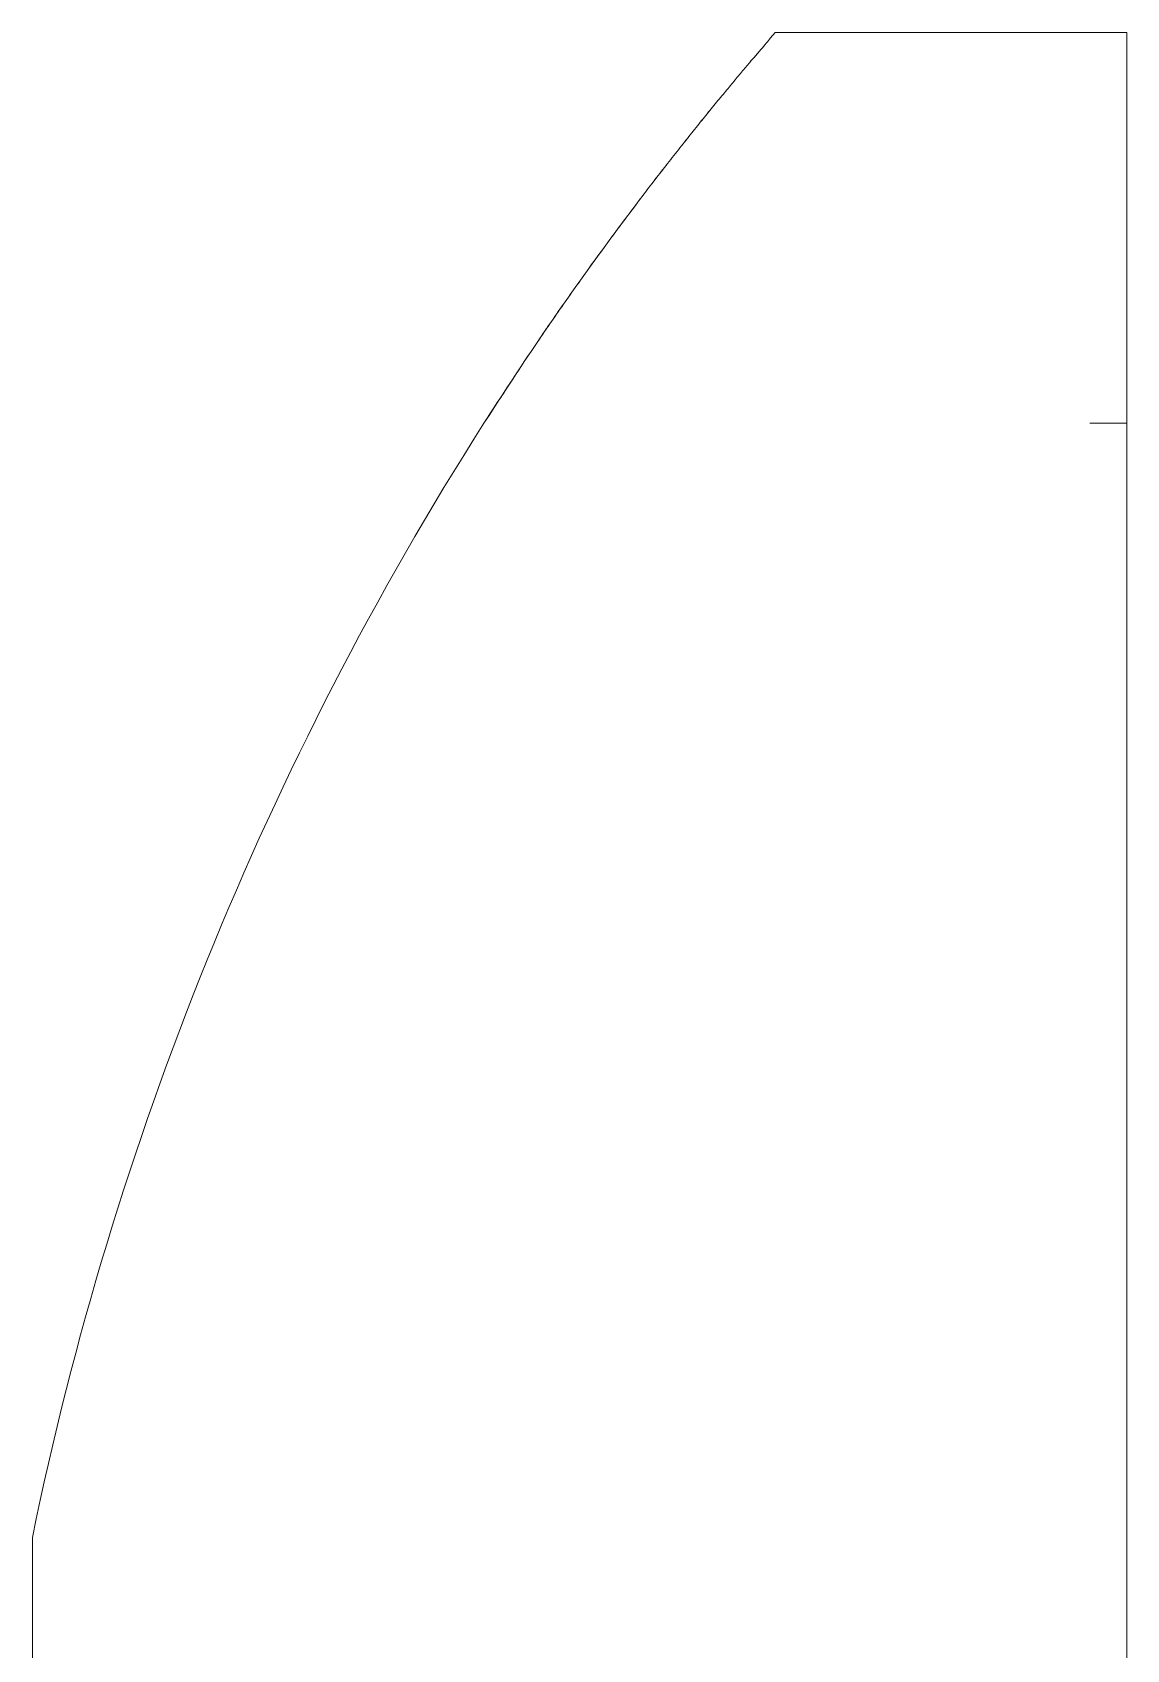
# Model space of a CAD drawing. Header units: millimetres. Extents: x -153298 to 620751, y -313239 to 250031.
# Drawn here: x 85727.6 to 85783.6, y -223278.9 to -223196.2 of the extents above; entities that cross this region are included whole.
import ezdxf

# ---------------------------------------------------------------- set-up
doc = ezdxf.new("R2010")
doc.units = ezdxf.units.MM
doc.layers.add('E-LITE-EQPM', color=2, linetype='Continuous', lineweight=35)

# ---------------------------------------------------------------- blocks, each defined once
blk = doc.blocks.new('ACM_L18 - LED Flood Light Luminaire - ACM_L18 - LED Flood Light Luminaire-11639162-2150-01 ENTRANCE 1 ELEVATION 4')
at = {"layer": 'E-LITE-EQPM', "color": 250, "lineweight": 20}
for p, q in [((18431.021, 104699), (18413.054, 104699)), ((18431.021, 104698.319), (18431.021, 104693.142)), ((18431.021, 104693.142), (18431.021, 104698.319)), ((18431.021, 104692.43), (18431.021, 104689.992)), ((18431.021, 104689.992), (18431.021, 104692.43)), ((18431.021, 104691.99), (18431.021, 104689.967)), ((18431.021, 104689.967), (18431.021, 104691.99)), ((18431.021, 104689.607), (18431.021, 104687.545)), ((18431.021, 104687.545), (18431.021, 104689.607)), ((18431.021, 104689), (18431.021, 104685.068)), ((18431.021, 104685.068), (18431.021, 104689)), ((18431.021, 104689), (18431.021, 104680.148)), ((18431.021, 104680.148), (18431.021, 104689)), ((18431.021, 104689), (18431.021, 104680.148)), ((18431.021, 104680.148), (18431.021, 104689)), ((18431.021, 104689), (18431.021, 104680.148)), ((18431.021, 104680.148), (18431.021, 104689)), ((18431.021, 104689), (18431.021, 104680.148)), ((18431.021, 104680.148), (18431.021, 104689)), ((18431.021, 104689), (18431.021, 104680.148)), ((18431.021, 104680.148), (18431.021, 104689)), ((18431.021, 104689), (18431.021, 104680.148)), ((18431.021, 104680.148), (18431.021, 104689)), ((18431.021, 104689), (18431.021, 104680.148)), ((18431.021, 104680.148), (18431.021, 104689)), ((18431.021, 104689), (18431.021, 104680.148)), ((18431.021, 104680.148), (18431.021, 104689)), ((18431.021, 104689), (18431.021, 104680.148)), ((18431.021, 104680.148), (18431.021, 104689)), ((18431.021, 104689), (18431.021, 104680.148)), ((18431.021, 104680.148), (18431.021, 104689)), ((18431.021, 104689), (18431.021, 104680.148)), ((18431.021, 104680.148), (18431.021, 104689)), ((18431.021, 104689), (18431.021, 104680.148)), ((18431.021, 104680.148), (18431.021, 104689)), ((18431.021, 104689), (18431.021, 104680.148)), ((18431.021, 104680.148), (18431.021, 104689)), ((18431.021, 104689), (18431.021, 104680.148)), ((18431.021, 104680.148), (18431.021, 104689)), ((18431.021, 104689), (18431.021, 104680.148)), ((18431.021, 104680.148), (18431.021, 104689)), ((18431.021, 104689), (18431.021, 104680.148)), ((18431.021, 104680.148), (18431.021, 104689)), ((18431.021, 104689), (18431.021, 104680.148)), ((18431.021, 104680.148), (18431.021, 104689)), ((18431.021, 104689), (18431.021, 104680.148)), ((18431.021, 104680.148), (18431.021, 104689)), ((18431.021, 104689), (18431.021, 104680.148)), ((18431.021, 104680.148), (18431.021, 104689)), ((18431.021, 104689), (18431.021, 104680.148)), ((18431.021, 104680.148), (18431.021, 104689)), ((18431.021, 104689), (18431.021, 104680.148)), ((18431.021, 104680.148), (18431.021, 104689)), ((18431.021, 104689), (18431.021, 104680.148)), ((18431.021, 104680.148), (18431.021, 104689)), ((18431.021, 104689), (18431.021, 104680.148)), ((18431.021, 104680.148), (18431.021, 104689)), ((18431.021, 104689), (18431.021, 104680.148)), ((18431.021, 104680.148), (18431.021, 104689)), ((18431.021, 104689), (18431.021, 104680.148)), ((18431.021, 104680.148), (18431.021, 104689)), ((18431.021, 104689), (18431.021, 104680.148)), ((18431.021, 104680.148), (18431.021, 104689)), ((18431.021, 104689), (18431.021, 104680.148)), ((18431.021, 104680.148), (18431.021, 104689)), ((18431.021, 104689), (18431.021, 104680.148)), ((18431.021, 104680.148), (18431.021, 104689)), ((18431.021, 104689), (18431.021, 104680.148)), ((18431.021, 104680.148), (18431.021, 104689)), ((18431.021, 104686.5), (18431.021, 104682.882)), ((18431.021, 104682.882), (18431.021, 104686.5)), ((18431.021, 104684.176), (18431.021, 104680.16)), ((18431.021, 104680.16), (18431.021, 104684.176)), ((18431.021, 104682.596), (18431.021, 104680.16)), ((18431.021, 104680.16), (18431.021, 104682.596)), ((18429.141, 104679), (18431.021, 104679)), ((18429.141, 104679), (18431.021, 104679)), ((18429.141, 104679), (18431.021, 104679)), ((18429.141, 104679), (18431.021, 104679)), ((18429.141, 104679), (18431.021, 104679)), ((18429.141, 104679), (18431.021, 104679)), ((18429.141, 104679), (18431.021, 104679)), ((18429.141, 104679), (18431.021, 104679)), ((18429.141, 104679), (18431.021, 104679)), ((18429.141, 104679), (18431.021, 104679)), ((18429.141, 104679), (18431.021, 104679)), ((18429.141, 104679), (18431.021, 104679)), ((18429.141, 104679), (18431.021, 104679)), ((18429.141, 104679), (18431.021, 104679)), ((18429.141, 104679), (18431.021, 104679)), ((18429.141, 104679), (18431.021, 104679)), ((18429.141, 104679), (18431.021, 104679)), ((18429.141, 104679), (18431.021, 104679)), ((18429.141, 104679), (18431.021, 104679)), ((18429.141, 104679), (18431.021, 104679)), ((18429.141, 104679), (18431.021, 104679)), ((18429.141, 104679), (18431.021, 104679)), ((18429.141, 104679), (18431.021, 104679)), ((18429.141, 104679), (18431.021, 104679)), ((18429.141, 104679), (18431.021, 104679)), ((18429.141, 104679), (18431.021, 104679)), ((18429.141, 104679), (18431.021, 104679)), ((18429.141, 104679), (18431.021, 104679)), ((18429.141, 104679), (18431.021, 104679)), ((18429.141, 104679), (18431.021, 104679)), ((18429.141, 104679), (18431.021, 104679)), ((18429.141, 104679), (18431.021, 104679)), ((18429.141, 104679), (18431.021, 104679)), ((18429.141, 104679), (18431.021, 104679)), ((18429.141, 104679), (18431.021, 104679)), ((18429.141, 104679), (18431.021, 104679)), ((18429.141, 104679), (18431.021, 104679)), ((18429.141, 104679), (18431.021, 104679)), ((18429.141, 104679), (18431.021, 104679)), ((18429.141, 104679), (18431.021, 104679)), ((18429.141, 104679), (18431.021, 104679)), ((18429.141, 104679), (18431.021, 104679)), ((18429.141, 104679), (18431.021, 104679)), ((18429.141, 104679), (18431.021, 104679)), ((18429.141, 104679), (18431.021, 104679)), ((18429.141, 104679), (18431.021, 104679)), ((18429.141, 104679), (18431.021, 104679)), ((18429.141, 104679), (18431.021, 104679)), ((18429.141, 104679), (18431.021, 104679)), ((18429.141, 104679), (18431.021, 104679)), ((18429.141, 104679), (18431.021, 104679)), ((18429.141, 104679), (18431.021, 104679)), ((18429.141, 104679), (18431.021, 104679)), ((18429.141, 104679), (18431.021, 104679)), ((18429.141, 104679), (18431.021, 104679)), ((18429.141, 104679), (18431.021, 104679)), ((18429.141, 104679), (18431.021, 104679)), ((18429.141, 104679), (18431.021, 104679)), ((18431.021, 104679), (18431.021, 104419)), ((18431.021, 104419), (18431.021, 104679)), ((18431.021, 104679), (18431.021, 104554)), ((18431.021, 104554), (18431.021, 104679)), ((18431.021, 104674), (18431.021, 104664)), ((18431.021, 104664), (18431.021, 104674)), ((18431.021, 104674), (18431.021, 104664)), ((18431.021, 104664), (18431.021, 104674)), ((18431.021, 104674), (18431.021, 104664)), ((18431.021, 104664), (18431.021, 104674)), ((18431.021, 104674), (18431.021, 104664)), ((18431.021, 104664), (18431.021, 104674)), ((18431.021, 104674), (18431.021, 104664)), ((18431.021, 104664), (18431.021, 104674)), ((18431.021, 104674), (18431.021, 104664)), ((18431.021, 104664), (18431.021, 104674)), ((18431.021, 104674), (18431.021, 104664)), ((18431.021, 104664), (18431.021, 104674)), ((18431.021, 104674), (18431.021, 104664)), ((18431.021, 104664), (18431.021, 104674)), ((18431.021, 104674), (18431.021, 104664)), ((18431.021, 104664), (18431.021, 104674)), ((18431.021, 104674), (18431.021, 104664)), ((18431.021, 104664), (18431.021, 104674)), ((18431.021, 104674), (18431.021, 104664)), ((18431.021, 104664), (18431.021, 104674)), ((18431.021, 104674), (18431.021, 104664)), ((18431.021, 104664), (18431.021, 104674)), ((18431.021, 104674), (18431.021, 104664)), ((18431.021, 104664), (18431.021, 104674)), ((18431.021, 104674), (18431.021, 104664)), ((18431.021, 104664), (18431.021, 104674)), ((18431.021, 104674), (18431.021, 104664)), ((18431.021, 104664), (18431.021, 104674)), ((18431.021, 104674), (18431.021, 104664)), ((18431.021, 104664), (18431.021, 104674)), ((18431.021, 104674), (18431.021, 104664)), ((18431.021, 104664), (18431.021, 104674)), ((18431.021, 104674), (18431.021, 104664)), ((18431.021, 104664), (18431.021, 104674)), ((18431.021, 104674), (18431.021, 104664)), ((18431.021, 104664), (18431.021, 104674)), ((18431.021, 104674), (18431.021, 104664)), ((18431.021, 104664), (18431.021, 104674)), ((18431.021, 104674), (18431.021, 104664)), ((18431.021, 104664), (18431.021, 104674)), ((18431.021, 104674), (18431.021, 104664)), ((18431.021, 104664), (18431.021, 104674)), ((18431.021, 104674), (18431.021, 104664)), ((18431.021, 104664), (18431.021, 104674)), ((18431.021, 104674), (18431.021, 104664)), ((18431.021, 104664), (18431.021, 104674)), ((18431.021, 104674), (18431.021, 104664)), ((18431.021, 104664), (18431.021, 104674)), ((18431.021, 104674), (18431.021, 104664)), ((18431.021, 104664), (18431.021, 104674)), ((18431.021, 104674), (18431.021, 104664)), ((18431.021, 104664), (18431.021, 104674)), ((18431.021, 104674), (18431.021, 104664)), ((18431.021, 104664), (18431.021, 104674)), ((18431.021, 104674), (18431.021, 104664)), ((18431.021, 104664), (18431.021, 104674)), ((18431.021, 104659), (18431.021, 104649)), ((18431.021, 104649), (18431.021, 104659)), ((18431.021, 104659), (18431.021, 104649)), ((18431.021, 104649), (18431.021, 104659)), ((18431.021, 104659), (18431.021, 104649)), ((18431.021, 104649), (18431.021, 104659)), ((18431.021, 104659), (18431.021, 104649)), ((18431.021, 104649), (18431.021, 104659)), ((18431.021, 104659), (18431.021, 104649)), ((18431.021, 104649), (18431.021, 104659)), ((18431.021, 104659), (18431.021, 104649)), ((18431.021, 104649), (18431.021, 104659)), ((18431.021, 104659), (18431.021, 104649)), ((18431.021, 104649), (18431.021, 104659)), ((18431.021, 104659), (18431.021, 104649)), ((18431.021, 104649), (18431.021, 104659)), ((18431.021, 104659), (18431.021, 104649)), ((18431.021, 104649), (18431.021, 104659)), ((18431.021, 104659), (18431.021, 104649)), ((18431.021, 104649), (18431.021, 104659)), ((18431.021, 104659), (18431.021, 104649)), ((18431.021, 104649), (18431.021, 104659)), ((18431.021, 104659), (18431.021, 104649)), ((18431.021, 104649), (18431.021, 104659)), ((18431.021, 104659), (18431.021, 104649)), ((18431.021, 104649), (18431.021, 104659)), ((18431.021, 104659), (18431.021, 104649)), ((18431.021, 104649), (18431.021, 104659)), ((18431.021, 104659), (18431.021, 104649)), ((18431.021, 104649), (18431.021, 104659)), ((18431.021, 104659), (18431.021, 104649)), ((18431.021, 104649), (18431.021, 104659)), ((18431.021, 104659), (18431.021, 104649)), ((18431.021, 104649), (18431.021, 104659)), ((18431.021, 104659), (18431.021, 104649)), ((18431.021, 104649), (18431.021, 104659)), ((18431.021, 104659), (18431.021, 104649)), ((18431.021, 104649), (18431.021, 104659)), ((18431.021, 104659), (18431.021, 104649)), ((18431.021, 104649), (18431.021, 104659)), ((18431.021, 104659), (18431.021, 104649)), ((18431.021, 104649), (18431.021, 104659)), ((18431.021, 104643.499), (18431.021, 104634)), ((18431.021, 104634), (18431.021, 104643.499)), ((18431.021, 104643.499), (18431.021, 104634)), ((18431.021, 104634), (18431.021, 104643.499)), ((18431.021, 104643.499), (18431.021, 104634)), ((18431.021, 104634), (18431.021, 104643.499)), ((18431.021, 104643.499), (18431.021, 104634)), ((18431.021, 104634), (18431.021, 104643.499)), ((18431.021, 104643.499), (18431.021, 104634)), ((18431.021, 104634), (18431.021, 104643.499)), ((18431.021, 104643.499), (18431.021, 104634)), ((18431.021, 104634), (18431.021, 104643.499)), ((18431.021, 104643.499), (18431.021, 104634)), ((18431.021, 104634), (18431.021, 104643.499)), ((18431.021, 104643.499), (18431.021, 104634)), ((18431.021, 104634), (18431.021, 104643.499)), ((18431.021, 104643.499), (18431.021, 104634)), ((18431.021, 104634), (18431.021, 104643.499)), ((18431.021, 104643.499), (18431.021, 104634)), ((18431.021, 104634), (18431.021, 104643.499)), ((18431.021, 104643.499), (18431.021, 104634)), ((18431.021, 104634), (18431.021, 104643.499)), ((18431.021, 104643.499), (18431.021, 104634)), ((18431.021, 104634), (18431.021, 104643.499)), ((18431.021, 104643.499), (18431.021, 104634)), ((18431.021, 104634), (18431.021, 104643.499)), ((18431.021, 104643.499), (18431.021, 104634)), ((18431.021, 104634), (18431.021, 104643.499)), ((18431.021, 104643.499), (18431.021, 104634)), ((18431.021, 104634), (18431.021, 104643.499)), ((18431.021, 104643.499), (18431.021, 104634)), ((18431.021, 104634), (18431.021, 104643.499)), ((18431.021, 104643.499), (18431.021, 104634)), ((18431.021, 104634), (18431.021, 104643.499)), ((18431.021, 104643.499), (18431.021, 104634)), ((18431.021, 104634), (18431.021, 104643.499)), ((18431.021, 104643.499), (18431.021, 104634)), ((18431.021, 104634), (18431.021, 104643.499)), ((18431.021, 104643.499), (18431.021, 104634)), ((18431.021, 104634), (18431.021, 104643.499)), ((18431.021, 104643.499), (18431.021, 104634)), ((18431.021, 104634), (18431.021, 104643.499)), ((18431.021, 104629), (18431.021, 104619.066)), ((18431.021, 104619.066), (18431.021, 104629)), ((18431.021, 104629), (18431.021, 104619.066)), ((18431.021, 104619.066), (18431.021, 104629)), ((18431.021, 104629), (18431.021, 104619.066)), ((18431.021, 104619.066), (18431.021, 104629)), ((18431.021, 104629), (18431.021, 104619.066)), ((18431.021, 104619.066), (18431.021, 104629)), ((18431.021, 104629), (18431.021, 104619.066)), ((18431.021, 104619.066), (18431.021, 104629)), ((18431.021, 104629), (18431.021, 104619.066)), ((18431.021, 104619.066), (18431.021, 104629)), ((18431.021, 104629), (18431.021, 104619.066)), ((18431.021, 104619.066), (18431.021, 104629)), ((18431.021, 104629), (18431.021, 104619.066)), ((18431.021, 104619.066), (18431.021, 104629)), ((18431.021, 104629), (18431.021, 104619.066)), ((18431.021, 104619.066), (18431.021, 104629)), ((18431.021, 104629), (18431.021, 104619.066)), ((18431.021, 104619.066), (18431.021, 104629)), ((18431.021, 104629), (18431.021, 104619.066)), ((18431.021, 104619.066), (18431.021, 104629)), ((18431.021, 104629), (18431.021, 104619.066)), ((18431.021, 104619.066), (18431.021, 104629)), ((18431.021, 104629), (18431.021, 104619.066)), ((18431.021, 104619.066), (18431.021, 104629)), ((18431.021, 104629), (18431.021, 104619.066)), ((18431.021, 104619.066), (18431.021, 104629)), ((18431.021, 104629), (18431.021, 104619.066)), ((18431.021, 104619.066), (18431.021, 104629)), ((18431.021, 104629), (18431.021, 104619.066)), ((18431.021, 104619.066), (18431.021, 104629)), ((18431.021, 104629), (18431.021, 104619.066)), ((18431.021, 104619.066), (18431.021, 104629)), ((18431.021, 104629), (18431.021, 104619.066)), ((18431.021, 104619.066), (18431.021, 104629)), ((18431.021, 104629), (18431.021, 104619.066)), ((18431.021, 104619.066), (18431.021, 104629)), ((18431.021, 104629), (18431.021, 104619.066)), ((18431.021, 104619.066), (18431.021, 104629)), ((18431.021, 104629), (18431.021, 104619.066)), ((18431.021, 104619.066), (18431.021, 104629)), ((18375.021, 104506.999), (18375.021, 104622.007)), ((18375.021, 104622.007), (18375.021, 104506.999))]:
    blk.add_line(p, q, dxfattribs=at)
blk.add_arc((18541.201, 104587.807), 169.663, 147.48671, 168.37099, dxfattribs=at)
blk.add_arc((18541.201, 104587.807), 169.663, 147.48671, 168.37099, dxfattribs=at)
for points, knots in [([(18400.883, 104683.182), (18401.347, 104683.867), (18402.281, 104685.216), (18403.444, 104686.849), (18404.362, 104688.117), (18405.051, 104689.044), (18405.731, 104689.947), (18406.394, 104690.827), (18407.047, 104691.68), (18407.691, 104692.5), (18408.318, 104693.288), (18408.914, 104694.043), (18409.487, 104694.76), (18410.044, 104695.433), (18410.569, 104696.062), (18411.044, 104696.641), (18411.48, 104697.169), (18411.884, 104697.64), (18412.238, 104698.047), (18412.43, 104698.274), (18412.515, 104698.376)], [0.1428571, 0.1428571, 0.1428571, 0.1428571, 0.2142857, 0.2857143, 0.3214286, 0.3571429, 0.3928571, 0.4285714, 0.4642857, 0.5, 0.5357143, 0.5714286, 0.6071429, 0.6428571, 0.6785714, 0.7142857, 0.75, 0.7857143, 0.8214286, 0.8571429, 0.8571429, 0.8571429, 0.8571429]), ([(18412.515, 104698.375), (18412.429, 104698.274), (18412.237, 104698.047), (18411.883, 104697.639), (18411.48, 104697.169), (18411.044, 104696.641), (18410.569, 104696.061), (18410.044, 104695.433), (18409.488, 104694.76), (18408.915, 104694.044), (18408.32, 104693.29), (18407.484, 104692.24), (18406.617, 104691.125), (18405.735, 104689.951), (18404.827, 104688.748), (18403.679, 104687.181), (18402.285, 104685.221), (18401.351, 104683.872), (18400.887, 104683.187)], [0.1428571, 0.1428571, 0.1428571, 0.1428571, 0.1785714, 0.2142857, 0.25, 0.2857143, 0.3214286, 0.3571429, 0.3928571, 0.4285714, 0.4642857, 0.5, 0.5714286, 0.6071429, 0.6428571, 0.7142857, 0.7857143, 0.8571429, 0.8571429, 0.8571429, 0.8571429])]:
    blk.add_open_spline(points, degree=3, knots=knots, dxfattribs=at)
for points in [[(18400.49, 104682.599), (18399.697, 104681.417), (18398.913, 104680.209), (18398.13, 104679)], [(18398.13, 104679), (18398.912, 104680.208), (18399.697, 104681.416), (18400.49, 104682.599)]]:
    blk.add_open_spline(points, degree=3, dxfattribs=at)
blk = doc.blocks.new('ACM_L18 - LED Flood Light Luminaire - ACM_L18 - LED Flood Light Luminaire-V169-2150-01 ENTRANCE 1 ELEVATION 4')
at = {"layer": 'E-LITE-EQPM', "color": 250, "lineweight": 20}
for p, q in [((18431.021, 104699), (18413.054, 104699)), ((18431.021, 104699), (18431.021, 104679)), ((18431.021, 104693.142), (18431.021, 104698.319)), ((18431.021, 104689.992), (18431.021, 104692.43)), ((18431.021, 104691.99), (18431.021, 104689.967)), ((18431.021, 104689.967), (18431.021, 104691.99)), ((18431.021, 104689.607), (18431.021, 104687.545)), ((18431.021, 104687.545), (18431.021, 104689.607)), ((18431.021, 104685.068), (18431.021, 104689)), ((18431.021, 104689), (18431.021, 104680.148)), ((18431.021, 104680.148), (18431.021, 104689)), ((18431.021, 104689), (18431.021, 104680.148)), ((18431.021, 104680.148), (18431.021, 104689)), ((18431.021, 104689), (18431.021, 104680.148)), ((18431.021, 104680.148), (18431.021, 104689)), ((18431.021, 104689), (18431.021, 104680.148)), ((18431.021, 104680.148), (18431.021, 104689)), ((18431.021, 104689), (18431.021, 104680.148)), ((18431.021, 104680.148), (18431.021, 104689)), ((18431.021, 104689), (18431.021, 104680.148)), ((18431.021, 104680.148), (18431.021, 104689)), ((18431.021, 104689), (18431.021, 104680.148)), ((18431.021, 104680.148), (18431.021, 104689)), ((18431.021, 104689), (18431.021, 104680.148)), ((18431.021, 104680.148), (18431.021, 104689)), ((18431.021, 104689), (18431.021, 104680.148)), ((18431.021, 104680.148), (18431.021, 104689)), ((18431.021, 104689), (18431.021, 104680.148)), ((18431.021, 104680.148), (18431.021, 104689)), ((18431.021, 104689), (18431.021, 104680.148)), ((18431.021, 104680.148), (18431.021, 104689)), ((18431.021, 104689), (18431.021, 104680.148)), ((18431.021, 104680.148), (18431.021, 104689)), ((18431.021, 104689), (18431.021, 104680.148)), ((18431.021, 104680.148), (18431.021, 104689)), ((18431.021, 104689), (18431.021, 104680.148)), ((18431.021, 104680.148), (18431.021, 104689)), ((18431.021, 104689), (18431.021, 104680.148)), ((18431.021, 104680.148), (18431.021, 104689)), ((18431.021, 104689), (18431.021, 104680.148)), ((18431.021, 104680.148), (18431.021, 104689)), ((18431.021, 104689), (18431.021, 104680.148)), ((18431.021, 104680.148), (18431.021, 104689)), ((18431.021, 104689), (18431.021, 104680.148)), ((18431.021, 104680.148), (18431.021, 104689)), ((18431.021, 104689), (18431.021, 104680.148)), ((18431.021, 104680.148), (18431.021, 104689)), ((18431.021, 104689), (18431.021, 104680.148)), ((18431.021, 104680.148), (18431.021, 104689)), ((18431.021, 104689), (18431.021, 104680.148)), ((18431.021, 104680.148), (18431.021, 104689)), ((18431.021, 104689), (18431.021, 104680.148)), ((18431.021, 104680.148), (18431.021, 104689)), ((18431.021, 104689), (18431.021, 104680.148)), ((18431.021, 104680.148), (18431.021, 104689)), ((18431.021, 104689), (18431.021, 104680.148)), ((18431.021, 104680.148), (18431.021, 104689)), ((18431.021, 104689), (18431.021, 104680.148)), ((18431.021, 104680.148), (18431.021, 104689)), ((18431.021, 104689), (18431.021, 104680.148)), ((18431.021, 104680.148), (18431.021, 104689)), ((18431.021, 104689), (18431.021, 104680.148)), ((18431.021, 104680.148), (18431.021, 104689)), ((18431.021, 104689), (18431.021, 104680.148)), ((18431.021, 104680.148), (18431.021, 104689)), ((18431.021, 104689), (18431.021, 104680.148)), ((18431.021, 104680.148), (18431.021, 104689)), ((18431.021, 104686.5), (18431.021, 104682.882)), ((18431.021, 104682.882), (18431.021, 104686.5)), ((18431.021, 104680.16), (18431.021, 104684.176)), ((18431.021, 104682.596), (18431.021, 104680.16)), ((18431.021, 104680.16), (18431.021, 104682.596)), ((18429.141, 104679), (18431.021, 104679)), ((18429.141, 104679), (18431.021, 104679)), ((18429.141, 104679), (18431.021, 104679)), ((18429.141, 104679), (18431.021, 104679)), ((18429.141, 104679), (18431.021, 104679)), ((18429.141, 104679), (18431.021, 104679)), ((18429.141, 104679), (18431.021, 104679)), ((18429.141, 104679), (18431.021, 104679)), ((18429.141, 104679), (18431.021, 104679)), ((18429.141, 104679), (18431.021, 104679)), ((18429.141, 104679), (18431.021, 104679)), ((18429.141, 104679), (18431.021, 104679)), ((18429.141, 104679), (18431.021, 104679)), ((18429.141, 104679), (18431.021, 104679)), ((18429.141, 104679), (18431.021, 104679)), ((18429.141, 104679), (18431.021, 104679)), ((18429.141, 104679), (18431.021, 104679)), ((18429.141, 104679), (18431.021, 104679)), ((18429.141, 104679), (18431.021, 104679)), ((18429.141, 104679), (18431.021, 104679)), ((18429.141, 104679), (18431.021, 104679)), ((18429.141, 104679), (18431.021, 104679)), ((18429.141, 104679), (18431.021, 104679)), ((18429.141, 104679), (18431.021, 104679)), ((18429.141, 104679), (18431.021, 104679)), ((18429.141, 104679), (18431.021, 104679)), ((18429.141, 104679), (18431.021, 104679)), ((18429.141, 104679), (18431.021, 104679)), ((18429.141, 104679), (18431.021, 104679)), ((18429.141, 104679), (18431.021, 104679)), ((18429.141, 104679), (18431.021, 104679)), ((18429.141, 104679), (18431.021, 104679)), ((18429.141, 104679), (18431.021, 104679)), ((18429.141, 104679), (18431.021, 104679)), ((18429.141, 104679), (18431.021, 104679)), ((18429.141, 104679), (18431.021, 104679)), ((18429.141, 104679), (18431.021, 104679)), ((18429.141, 104679), (18431.021, 104679)), ((18429.141, 104679), (18431.021, 104679)), ((18429.141, 104679), (18431.021, 104679)), ((18429.141, 104679), (18431.021, 104679)), ((18429.141, 104679), (18431.021, 104679)), ((18429.141, 104679), (18431.021, 104679)), ((18429.141, 104679), (18431.021, 104679)), ((18429.141, 104679), (18431.021, 104679)), ((18429.141, 104679), (18431.021, 104679)), ((18429.141, 104679), (18431.021, 104679)), ((18429.141, 104679), (18431.021, 104679)), ((18429.141, 104679), (18431.021, 104679)), ((18429.141, 104679), (18431.021, 104679)), ((18429.141, 104679), (18431.021, 104679)), ((18429.141, 104679), (18431.021, 104679)), ((18429.141, 104679), (18431.021, 104679)), ((18429.141, 104679), (18431.021, 104679)), ((18429.141, 104679), (18431.021, 104679)), ((18429.141, 104679), (18431.021, 104679)), ((18429.141, 104679), (18431.021, 104679)), ((18429.141, 104679), (18431.021, 104679)), ((18431.021, 104679), (18431.021, 104419)), ((18431.021, 104419), (18431.021, 104679)), ((18431.021, 104679), (18431.021, 104554)), ((18431.021, 104554), (18431.021, 104679)), ((18431.021, 104674), (18431.021, 104664)), ((18431.021, 104664), (18431.021, 104674)), ((18431.021, 104674), (18431.021, 104664)), ((18431.021, 104664), (18431.021, 104674)), ((18431.021, 104674), (18431.021, 104664)), ((18431.021, 104664), (18431.021, 104674)), ((18431.021, 104674), (18431.021, 104664)), ((18431.021, 104664), (18431.021, 104674)), ((18431.021, 104674), (18431.021, 104664)), ((18431.021, 104664), (18431.021, 104674)), ((18431.021, 104674), (18431.021, 104664)), ((18431.021, 104664), (18431.021, 104674)), ((18431.021, 104674), (18431.021, 104664)), ((18431.021, 104664), (18431.021, 104674)), ((18431.021, 104674), (18431.021, 104664)), ((18431.021, 104664), (18431.021, 104674)), ((18431.021, 104674), (18431.021, 104664)), ((18431.021, 104664), (18431.021, 104674)), ((18431.021, 104674), (18431.021, 104664)), ((18431.021, 104664), (18431.021, 104674)), ((18431.021, 104674), (18431.021, 104664)), ((18431.021, 104664), (18431.021, 104674)), ((18431.021, 104674), (18431.021, 104664)), ((18431.021, 104664), (18431.021, 104674)), ((18431.021, 104674), (18431.021, 104664)), ((18431.021, 104664), (18431.021, 104674)), ((18431.021, 104674), (18431.021, 104664)), ((18431.021, 104664), (18431.021, 104674)), ((18431.021, 104674), (18431.021, 104664)), ((18431.021, 104664), (18431.021, 104674)), ((18431.021, 104674), (18431.021, 104664)), ((18431.021, 104664), (18431.021, 104674)), ((18431.021, 104674), (18431.021, 104664)), ((18431.021, 104664), (18431.021, 104674)), ((18431.021, 104674), (18431.021, 104664)), ((18431.021, 104664), (18431.021, 104674)), ((18431.021, 104674), (18431.021, 104664)), ((18431.021, 104664), (18431.021, 104674)), ((18431.021, 104674), (18431.021, 104664)), ((18431.021, 104664), (18431.021, 104674)), ((18431.021, 104674), (18431.021, 104664)), ((18431.021, 104664), (18431.021, 104674)), ((18431.021, 104674), (18431.021, 104664)), ((18431.021, 104664), (18431.021, 104674)), ((18431.021, 104674), (18431.021, 104664)), ((18431.021, 104664), (18431.021, 104674)), ((18431.021, 104674), (18431.021, 104664)), ((18431.021, 104664), (18431.021, 104674)), ((18431.021, 104674), (18431.021, 104664)), ((18431.021, 104664), (18431.021, 104674)), ((18431.021, 104674), (18431.021, 104664)), ((18431.021, 104664), (18431.021, 104674)), ((18431.021, 104674), (18431.021, 104664)), ((18431.021, 104664), (18431.021, 104674)), ((18431.021, 104674), (18431.021, 104664)), ((18431.021, 104664), (18431.021, 104674)), ((18431.021, 104674), (18431.021, 104664)), ((18431.021, 104664), (18431.021, 104674)), ((18431.021, 104659), (18431.021, 104649)), ((18431.021, 104649), (18431.021, 104659)), ((18431.021, 104659), (18431.021, 104649)), ((18431.021, 104649), (18431.021, 104659)), ((18431.021, 104659), (18431.021, 104649)), ((18431.021, 104649), (18431.021, 104659)), ((18431.021, 104659), (18431.021, 104649)), ((18431.021, 104649), (18431.021, 104659)), ((18431.021, 104659), (18431.021, 104649)), ((18431.021, 104649), (18431.021, 104659)), ((18431.021, 104659), (18431.021, 104649)), ((18431.021, 104649), (18431.021, 104659)), ((18431.021, 104659), (18431.021, 104649)), ((18431.021, 104649), (18431.021, 104659)), ((18431.021, 104659), (18431.021, 104649)), ((18431.021, 104649), (18431.021, 104659)), ((18431.021, 104659), (18431.021, 104649)), ((18431.021, 104649), (18431.021, 104659)), ((18431.021, 104659), (18431.021, 104649)), ((18431.021, 104649), (18431.021, 104659)), ((18431.021, 104659), (18431.021, 104649)), ((18431.021, 104649), (18431.021, 104659)), ((18431.021, 104659), (18431.021, 104649)), ((18431.021, 104649), (18431.021, 104659)), ((18431.021, 104659), (18431.021, 104649)), ((18431.021, 104649), (18431.021, 104659)), ((18431.021, 104659), (18431.021, 104649)), ((18431.021, 104649), (18431.021, 104659)), ((18431.021, 104659), (18431.021, 104649)), ((18431.021, 104649), (18431.021, 104659)), ((18431.021, 104659), (18431.021, 104649)), ((18431.021, 104649), (18431.021, 104659)), ((18431.021, 104659), (18431.021, 104649)), ((18431.021, 104649), (18431.021, 104659)), ((18431.021, 104659), (18431.021, 104649)), ((18431.021, 104649), (18431.021, 104659)), ((18431.021, 104659), (18431.021, 104649)), ((18431.021, 104649), (18431.021, 104659)), ((18431.021, 104659), (18431.021, 104649)), ((18431.021, 104649), (18431.021, 104659)), ((18431.021, 104659), (18431.021, 104649)), ((18431.021, 104649), (18431.021, 104659)), ((18431.021, 104643.499), (18431.021, 104634)), ((18431.021, 104634), (18431.021, 104643.499)), ((18431.021, 104643.499), (18431.021, 104634)), ((18431.021, 104634), (18431.021, 104643.499)), ((18431.021, 104643.499), (18431.021, 104634)), ((18431.021, 104634), (18431.021, 104643.499)), ((18431.021, 104643.499), (18431.021, 104634)), ((18431.021, 104634), (18431.021, 104643.499)), ((18431.021, 104643.499), (18431.021, 104634)), ((18431.021, 104634), (18431.021, 104643.499)), ((18431.021, 104643.499), (18431.021, 104634)), ((18431.021, 104634), (18431.021, 104643.499)), ((18431.021, 104643.499), (18431.021, 104634)), ((18431.021, 104634), (18431.021, 104643.499)), ((18431.021, 104643.499), (18431.021, 104634)), ((18431.021, 104634), (18431.021, 104643.499)), ((18431.021, 104643.499), (18431.021, 104634)), ((18431.021, 104634), (18431.021, 104643.499)), ((18431.021, 104643.499), (18431.021, 104634)), ((18431.021, 104634), (18431.021, 104643.499)), ((18431.021, 104643.499), (18431.021, 104634)), ((18431.021, 104634), (18431.021, 104643.499)), ((18431.021, 104643.499), (18431.021, 104634)), ((18431.021, 104634), (18431.021, 104643.499)), ((18431.021, 104643.499), (18431.021, 104634)), ((18431.021, 104634), (18431.021, 104643.499)), ((18431.021, 104643.499), (18431.021, 104634)), ((18431.021, 104634), (18431.021, 104643.499)), ((18431.021, 104643.499), (18431.021, 104634)), ((18431.021, 104634), (18431.021, 104643.499)), ((18431.021, 104643.499), (18431.021, 104634)), ((18431.021, 104634), (18431.021, 104643.499)), ((18431.021, 104643.499), (18431.021, 104634)), ((18431.021, 104634), (18431.021, 104643.499)), ((18431.021, 104643.499), (18431.021, 104634)), ((18431.021, 104634), (18431.021, 104643.499)), ((18431.021, 104643.499), (18431.021, 104634)), ((18431.021, 104634), (18431.021, 104643.499)), ((18431.021, 104643.499), (18431.021, 104634)), ((18431.021, 104634), (18431.021, 104643.499)), ((18431.021, 104643.499), (18431.021, 104634)), ((18431.021, 104634), (18431.021, 104643.499)), ((18431.021, 104629), (18431.021, 104619.066)), ((18431.021, 104619.066), (18431.021, 104629)), ((18431.021, 104629), (18431.021, 104619.066)), ((18431.021, 104619.066), (18431.021, 104629)), ((18431.021, 104629), (18431.021, 104619.066)), ((18431.021, 104619.066), (18431.021, 104629)), ((18431.021, 104629), (18431.021, 104619.066)), ((18431.021, 104619.066), (18431.021, 104629)), ((18431.021, 104629), (18431.021, 104619.066)), ((18431.021, 104619.066), (18431.021, 104629)), ((18431.021, 104629), (18431.021, 104619.066)), ((18431.021, 104619.066), (18431.021, 104629)), ((18431.021, 104629), (18431.021, 104619.066)), ((18431.021, 104619.066), (18431.021, 104629)), ((18431.021, 104629), (18431.021, 104619.066)), ((18431.021, 104619.066), (18431.021, 104629)), ((18431.021, 104629), (18431.021, 104619.066)), ((18431.021, 104619.066), (18431.021, 104629)), ((18431.021, 104629), (18431.021, 104619.066)), ((18431.021, 104619.066), (18431.021, 104629)), ((18431.021, 104629), (18431.021, 104619.066)), ((18431.021, 104619.066), (18431.021, 104629)), ((18431.021, 104629), (18431.021, 104619.066)), ((18431.021, 104619.066), (18431.021, 104629)), ((18431.021, 104629), (18431.021, 104619.066)), ((18431.021, 104619.066), (18431.021, 104629)), ((18431.021, 104629), (18431.021, 104619.066)), ((18431.021, 104619.066), (18431.021, 104629)), ((18431.021, 104629), (18431.021, 104619.066)), ((18431.021, 104619.066), (18431.021, 104629)), ((18431.021, 104629), (18431.021, 104619.066)), ((18431.021, 104619.066), (18431.021, 104629)), ((18431.021, 104629), (18431.021, 104619.066)), ((18431.021, 104619.066), (18431.021, 104629)), ((18431.021, 104629), (18431.021, 104619.066)), ((18431.021, 104619.066), (18431.021, 104629)), ((18431.021, 104629), (18431.021, 104619.066)), ((18431.021, 104619.066), (18431.021, 104629)), ((18431.021, 104629), (18431.021, 104619.066)), ((18431.021, 104619.066), (18431.021, 104629)), ((18431.021, 104629), (18431.021, 104619.066)), ((18431.021, 104619.066), (18431.021, 104629)), ((18375.021, 104506.999), (18375.021, 104622.007)), ((18375.021, 104622.007), (18375.021, 104506.999))]:
    blk.add_line(p, q, dxfattribs=at)
blk.add_arc((18541.201, 104587.807), 169.663, 147.48671, 168.37099, dxfattribs=at)
blk.add_arc((18541.201, 104587.807), 169.663, 147.48671, 168.37099, dxfattribs=at)
for points, knots in [([(18413.054, 104699), (18413.042, 104699), (18412.939, 104698.891), (18412.621, 104698.5), (18412.237, 104698.047), (18411.883, 104697.639), (18411.48, 104697.169), (18411.044, 104696.641), (18410.569, 104696.061), (18410.044, 104695.433), (18409.488, 104694.76), (18408.915, 104694.044), (18408.32, 104693.29), (18407.484, 104692.24), (18406.617, 104691.125), (18405.735, 104689.951), (18404.827, 104688.748), (18403.679, 104687.181), (18402.285, 104685.221), (18400.416, 104682.523), (18399.043, 104680.41), (18398.13, 104679)], [0, 0, 0, 0, 0.071429, 0.142857, 0.178571, 0.214286, 0.25, 0.285714, 0.321429, 0.357143, 0.392857, 0.428571, 0.464286, 0.5, 0.571429, 0.607143, 0.642857, 0.714286, 0.785714, 0.857143, 1, 1, 1, 1]), ([(18400.883, 104683.182), (18401.347, 104683.867), (18402.281, 104685.216), (18403.444, 104686.849), (18404.362, 104688.117), (18405.051, 104689.044), (18405.731, 104689.947), (18406.394, 104690.827), (18407.047, 104691.68), (18407.691, 104692.5), (18408.318, 104693.288), (18408.914, 104694.043), (18409.487, 104694.76), (18410.044, 104695.433), (18410.569, 104696.062), (18411.044, 104696.641), (18411.48, 104697.169), (18411.884, 104697.64), (18412.238, 104698.047), (18412.43, 104698.274), (18412.515, 104698.376)], [0.1428571, 0.1428571, 0.1428571, 0.1428571, 0.2142857, 0.2857143, 0.3214286, 0.3571429, 0.3928571, 0.4285714, 0.4642857, 0.5, 0.5357143, 0.5714286, 0.6071429, 0.6428571, 0.6785714, 0.7142857, 0.75, 0.7857143, 0.8214286, 0.8571429, 0.8571429, 0.8571429, 0.8571429])]:
    blk.add_open_spline(points, degree=3, knots=knots, dxfattribs=at)
blk.add_open_spline([(18398.13, 104679), (18398.912, 104680.208), (18399.697, 104681.416), (18400.49, 104682.599)], degree=3, dxfattribs=at)
blk = doc.blocks.new('PPL-C-AECM-1-PP19-EE-M3-0001_rvt-3-2150-01 ENTRANCE 1 ELEVATION 4')
at = {"layer": 'E-LITE-EQPM', "color": 250, "lineweight": 20}
for name in ['ACM_L18 - LED Flood Light Luminaire - ACM_L18 - LED Flood Light Luminaire-11639162-2150-01 ENTRANCE 1 ELEVATION 4', 'ACM_L18 - LED Flood Light Luminaire - ACM_L18 - LED Flood Light Luminaire-V169-2150-01 ENTRANCE 1 ELEVATION 4']:
    blk.add_blockref(name, (0, 0), dxfattribs=at)
blk = doc.blocks.new('PPL-C-AECM-1-PP19-EE-M3-0001_rvt-4-2150-01 ENTRANCE 1 ELEVATION 4')
at = {"layer": 'E-LITE-EQPM', "color": 250, "lineweight": 20}
for name in ['ACM_L18 - LED Flood Light Luminaire - ACM_L18 - LED Flood Light Luminaire-11639162-2150-01 ENTRANCE 1 ELEVATION 4', 'ACM_L18 - LED Flood Light Luminaire - ACM_L18 - LED Flood Light Luminaire-V169-2150-01 ENTRANCE 1 ELEVATION 4']:
    blk.add_blockref(name, (0, 0), dxfattribs=at)

msp = doc.modelspace()

# ---------------------------------------------------------------- block references
at = {"color": 10, "lineweight": 5}
for name in ['PPL-C-AECM-1-PP19-EE-M3-0001_rvt-4-2150-01 ENTRANCE 1 ELEVATION 4', 'PPL-C-AECM-1-PP19-EE-M3-0001_rvt-3-2150-01 ENTRANCE 1 ELEVATION 4']:
    msp.add_blockref(name, (67352.626, -327895.1981), dxfattribs=at)

doc.saveas('drawing.dxf')
